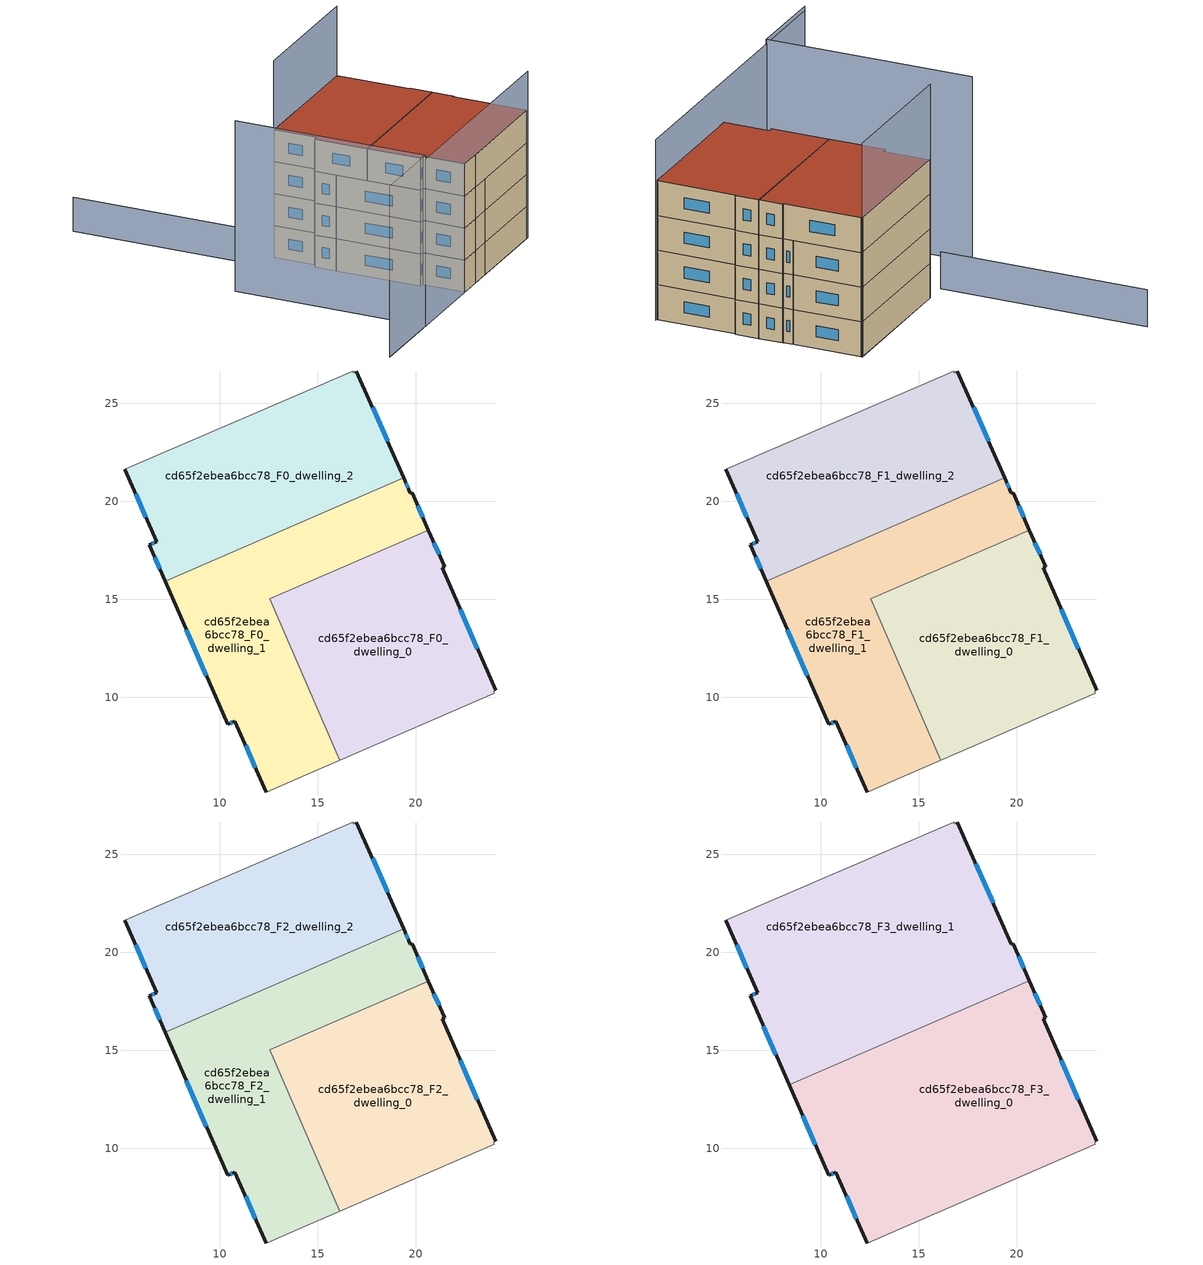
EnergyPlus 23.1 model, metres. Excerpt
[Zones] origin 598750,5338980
cd65f2ebea6bcc78_F0_dwelling_0
 floor ground (EU_floor_Construction): 21.47,16.67 21.36,16.62 24.07,10.37 23.97,10.33 24,10.21 16.12,6.8 12.56,15.03 20.65,18.54 z0
 wall outside (EU_wall_Construction): 24.07,10.37 21.36,16.62 21.47,16.67 20.65,18.54 z0:3
 wall adiabatic (EU_wall_Construction): 16.12,6.8 24,10.21 23.97,10.33 24.07,10.37 z0:3
 wall to cd65f2ebea6bcc78_F0_dwelling_1 (EU_wall_Construction): 20.65,18.54 12.56,15.03 16.12,6.8 z0:3
 window (EU_Window_Construction): 23.15,12.5 22.28,14.49 / 21.19,17.31 20.93,17.9 z1.02:1.98
cd65f2ebea6bcc78_F0_dwelling_1
 floor ground (EU_floor_Construction): 19.81,20.43 20.65,18.54 12.56,15.03 16.12,6.8 14.42,6.06 12.36,5.17 10.78,8.8 10.4,8.63 7.21,15.93 19.38,21.2 19.72,20.42 z0
 wall outside (EU_wall_Construction): 20.65,18.54 19.81,20.43 19.72,20.42 19.38,21.2 / 7.21,15.93 10.4,8.63 10.78,8.8 12.36,5.17 z0:3
 wall adiabatic (EU_wall_Construction): 12.36,5.17 14.42,6.06 16.12,6.8 z0:3
 wall to cd65f2ebea6bcc78_F0_dwelling_2 (EU_wall_Construction): 19.38,21.2 7.21,15.93 z0:3
 window (EU_Window_Construction): 20.36,19.18 20.1,19.79 / 11.32,7.56 11.82,6.41 / 10.53,8.69 10.65,8.74 / 8.29,13.45 9.31,11.12 / 19.61,20.69 19.5,20.94 z1.02:1.98
cd65f2ebea6bcc78_F0_dwelling_2
 floor ground (EU_floor_Construction): 16.97,26.65 19.38,21.2 7.21,15.93 6.4,17.78 6.78,17.95 5.16,21.64 16.78,26.65 16.84,26.57 z0
 wall outside (EU_wall_Construction): 19.38,21.2 16.97,26.65 / 5.16,21.64 6.78,17.95 6.4,17.78 7.21,15.93 z0:3
 wall adiabatic (EU_wall_Construction): 16.97,26.65 16.84,26.57 16.78,26.65 5.16,21.64 z0:3
 window (EU_Window_Construction): 18.56,23.06 17.79,24.8 / 6.68,17.15 6.93,16.56 / 6.65,17.89 6.53,17.84 / 5.71,20.38 6.23,19.2 z1.02:1.98
cd65f2ebea6bcc78_F1_dwelling_0
 floor to cd65f2ebea6bcc78_F0_dwelling_0 (EU_floor_Construction): 21.47,16.67 21.36,16.62 24.07,10.37 23.97,10.33 24,10.21 16.12,6.8 12.56,15.03 20.65,18.54 z3
 wall outside (EU_wall_Construction): 24.07,10.37 21.36,16.62 21.47,16.67 20.65,18.54 z3:6
 wall adiabatic (EU_wall_Construction): 16.12,6.8 24,10.21 23.97,10.33 24.07,10.37 z3:6
 wall to cd65f2ebea6bcc78_F1_dwelling_1 (EU_wall_Construction): 20.65,18.54 12.56,15.03 16.12,6.8 z3:6
 window (EU_Window_Construction): 23.15,12.5 22.28,14.49 / 21.19,17.31 20.93,17.9 z4.02:4.98
cd65f2ebea6bcc78_F1_dwelling_1
 floor to cd65f2ebea6bcc78_F0_dwelling_1 (EU_floor_Construction): 19.81,20.43 20.65,18.54 12.56,15.03 16.12,6.8 14.42,6.06 12.36,5.17 10.78,8.8 10.4,8.63 7.21,15.93 19.38,21.2 19.72,20.42 z3
 wall outside (EU_wall_Construction): 20.65,18.54 19.81,20.43 19.72,20.42 19.38,21.2 / 7.21,15.93 10.4,8.63 10.78,8.8 12.36,5.17 z3:6
 wall adiabatic (EU_wall_Construction): 12.36,5.17 14.42,6.06 16.12,6.8 z3:6
 wall to cd65f2ebea6bcc78_F1_dwelling_2 (EU_wall_Construction): 19.38,21.2 7.21,15.93 z3:6
 window (EU_Window_Construction): 20.36,19.18 20.1,19.79 / 11.32,7.56 11.82,6.41 / 10.53,8.69 10.65,8.74 / 8.29,13.45 9.31,11.12 / 19.61,20.69 19.5,20.94 z4.02:4.98
cd65f2ebea6bcc78_F1_dwelling_2
 floor to cd65f2ebea6bcc78_F0_dwelling_2 (EU_floor_Construction): 16.97,26.65 19.38,21.2 7.21,15.93 6.4,17.78 6.78,17.95 5.16,21.64 16.77,26.65 16.84,26.57 z3
 wall outside (EU_wall_Construction): 19.38,21.2 16.97,26.65 / 5.16,21.64 6.78,17.95 6.4,17.78 7.21,15.93 z3:6
 wall adiabatic (EU_wall_Construction): 16.97,26.65 16.84,26.57 16.78,26.65 5.16,21.64 z3:6
 window (EU_Window_Construction): 18.56,23.06 17.79,24.8 / 6.68,17.15 6.93,16.56 / 6.65,17.89 6.53,17.84 / 5.71,20.38 6.23,19.2 z4.02:4.98
cd65f2ebea6bcc78_F2_dwelling_0
 floor to cd65f2ebea6bcc78_F1_dwelling_0 (EU_floor_Construction): 21.47,16.67 21.36,16.62 24.07,10.37 23.97,10.33 24,10.21 16.12,6.8 12.56,15.03 20.65,18.54 z6
 wall outside (EU_wall_Construction): 24.07,10.37 21.36,16.62 21.47,16.67 20.65,18.54 z6:9
 wall adiabatic (EU_wall_Construction): 16.12,6.8 24,10.21 23.97,10.33 24.07,10.37 z6:9
 wall to cd65f2ebea6bcc78_F2_dwelling_1 (EU_wall_Construction): 20.65,18.54 12.56,15.03 16.12,6.8 z6:9
 window (EU_Window_Construction): 23.15,12.5 22.28,14.49 / 21.19,17.31 20.93,17.9 z7.02:7.98
cd65f2ebea6bcc78_F2_dwelling_1
 floor to cd65f2ebea6bcc78_F1_dwelling_1 (EU_floor_Construction): 19.81,20.43 20.65,18.54 12.56,15.03 16.12,6.8 14.42,6.06 12.36,5.17 10.78,8.8 10.4,8.63 7.21,15.93 19.38,21.2 19.72,20.42 z6
 wall outside (EU_wall_Construction): 20.65,18.54 19.81,20.43 19.72,20.42 19.38,21.2 / 7.21,15.93 10.4,8.63 10.78,8.8 12.36,5.17 z6:9
 wall adiabatic (EU_wall_Construction): 12.36,5.17 14.42,6.06 16.12,6.8 z6:9
 wall to cd65f2ebea6bcc78_F2_dwelling_2 (EU_wall_Construction): 19.38,21.2 7.21,15.93 z6:9
 window (EU_Window_Construction): 20.36,19.18 20.1,19.79 / 11.32,7.56 11.82,6.41 / 10.53,8.69 10.65,8.74 / 8.29,13.45 9.31,11.12 / 19.61,20.69 19.5,20.94 z7.02:7.98
cd65f2ebea6bcc78_F2_dwelling_2
 floor to cd65f2ebea6bcc78_F1_dwelling_2 (EU_floor_Construction): 16.97,26.65 19.38,21.2 7.21,15.93 6.4,17.78 6.78,17.95 5.16,21.64 16.77,26.65 16.84,26.57 z6
 wall outside (EU_wall_Construction): 19.38,21.2 16.97,26.65 / 5.16,21.64 6.78,17.95 6.4,17.78 7.21,15.93 z6:9
 wall adiabatic (EU_wall_Construction): 16.97,26.65 16.84,26.57 16.78,26.65 5.16,21.64 z6:9
 window (EU_Window_Construction): 18.56,23.06 17.79,24.8 / 6.68,17.15 6.93,16.56 / 6.65,17.89 6.53,17.84 / 5.71,20.38 6.23,19.2 z7.02:7.98
cd65f2ebea6bcc78_F3_dwelling_0
 floor to cd65f2ebea6bcc78_F2_dwelling_0 (EU_floor_Construction): 21.47,16.67 21.36,16.62 24.07,10.37 23.97,10.33 24,10.21 16.12,6.8 12.56,15.03 20.65,18.54 z9
 floor to cd65f2ebea6bcc78_F2_dwelling_1 (EU_floor_Construction): 20.64,18.55 20.65,18.54 12.56,15.03 16.12,6.8 14.42,6.06 12.36,5.17 10.78,8.8 10.4,8.63 8.39,13.24 z9
 wall outside (EU_wall_Construction): 8.39,13.24 10.4,8.63 10.78,8.8 12.36,5.17 / 24.07,10.37 21.36,16.62 21.47,16.67 20.64,18.55 z9:12
 wall adiabatic (EU_wall_Construction): 12.36,5.17 14.42,6.06 24,10.21 23.97,10.33 24.07,10.37 z9:12
 wall to cd65f2ebea6bcc78_F3_dwelling_1 (EU_wall_Construction): 20.64,18.55 8.38,13.24 z9:12
 window (EU_Window_Construction): 11.32,7.56 11.82,6.41 / 10.53,8.69 10.65,8.74 / 9.07,11.67 9.71,10.2 / 21.19,17.31 20.92,17.91 / 23.15,12.5 22.28,14.49 z10.02:10.98
 roof outside (EU_roof_Construction): 24,10.21 23.97,10.33 24.07,10.37 21.36,16.62 21.47,16.67 20.64,18.55 8.39,13.24 10.4,8.63 10.78,8.8 12.36,5.17 14.42,6.06 z12
cd65f2ebea6bcc78_F3_dwelling_1
 floor to cd65f2ebea6bcc78_F2_dwelling_1 (EU_floor_Construction): 19.81,20.43 20.64,18.55 8.39,13.24 7.21,15.93 19.38,21.2 19.72,20.42 z9
 floor to cd65f2ebea6bcc78_F2_dwelling_2 (EU_floor_Construction): 16.97,26.65 19.38,21.2 7.21,15.93 6.4,17.78 6.78,17.95 5.16,21.64 16.77,26.65 16.84,26.57 z9
 wall outside (EU_wall_Construction): 5.16,21.64 6.78,17.95 6.4,17.78 8.39,13.24 / 20.64,18.55 19.81,20.43 19.72,20.42 16.97,26.65 z9:12
 wall adiabatic (EU_wall_Construction): 16.97,26.65 16.84,26.57 16.78,26.65 5.16,21.64 z9:12
 window (EU_Window_Construction): 6.65,17.89 6.53,17.84 / 5.71,20.38 6.23,19.2 / 18.79,22.54 17.91,24.53 / 20.36,19.19 20.1,19.79 / 7.08,16.24 7.71,14.78 z10.02:10.98
 roof outside (EU_roof_Construction): 20.64,18.55 19.81,20.43 19.72,20.42 16.97,26.65 16.84,26.57 16.78,26.65 5.16,21.64 6.78,17.95 6.4,17.78 8.39,13.24 z12
shading: -1.8,-0.95 24.27,10.32 z0:15.6; -2.21,18.46 4.92,1.94 / 4.92,1.94 -1.79,-0.95 z0:16; -3.89,37.39 3.26,20.81 z0:3.2; 17,26.74 5.08,21.6 z0:18.5
[Building]
EU S2 Campaign: North Axis=0; Terrain=City; Solar Distribution=FullExterior
[Site:Location]
Vienna: Latitude=48; Longitude=16.5; Time Zone=1; Elevation=183
[SizingPeriod:WeatherFileDays]
AnnualSizingPeriod: Begin Month=1; Begin Day of Month=1; End Month=12; End Day of Month=31; Day of Week for Start Day=Monday; Use Weather File Daylight Saving Period=No; Use Weather File Rain and Snow Indicators=No
[MATERIAL]
EU_InternalMass_Material: Roughness=MediumRough; Thickness=0.1; Conductivity=1; Density=1800; Specific Heat=900; Thermal Absorptance=0.9; Solar Absorptance=0.7; Visible Absorptance=0.7
[MATERIAL:NOMASS] Roughness=MediumRough; Thermal Absorptance=0.9; Solar Absorptance=0.7; Visible Absorptance=0.7
Name | Thermal Resistance
EU_wall_NoMass | 0.942466
EU_roof_NoMass | 0.551687
EU_floor_NoMass | 0.66527
[WINDOWMATERIAL:SIMPLEGLAZINGSYSTEM]
EU_Window_SimpleGlazing: UFactor=2.03367; Solar Heat Gain Coefficient=0.65; Visible Transmittance=0.65
[CONSTRUCTION]
EU_wall_Construction: EU_wall_NoMass
EU_roof_Construction: EU_roof_NoMass
EU_floor_Construction: EU_floor_NoMass
EU_Window_Construction: EU_Window_SimpleGlazing
EU_InternalMass_Construction: EU_InternalMass_Material
[ZONE] Type=1; Multiplier=1; Ceiling Height=autocalculate; Floor Area=autocalculate; Part of Total Floor Area=Yes
Name | Volume
cd65f2ebea6bcc78_F0_dwelling_0 | 235.042
cd65f2ebea6bcc78_F1_dwelling_0; cd65f2ebea6bcc78_F2_dwelling_0 | 235.043
cd65f2ebea6bcc78_F3_dwelling_0 | 352.555
cd65f2ebea6bcc78_F0_dwelling_1; cd65f2ebea6bcc78_F1_dwelling_2; cd65f2ebea6bcc78_F2_dwelling_2 | 235.058
cd65f2ebea6bcc78_F1_dwelling_1; cd65f2ebea6bcc78_F2_dwelling_1 | 235.057
cd65f2ebea6bcc78_F3_dwelling_1 | 352.603
cd65f2ebea6bcc78_F0_dwelling_2 | 235.059
[INTERNALMASS] Construction=EU_InternalMass_Construction
Name | Zone or ZoneList | Surface Area
cd65f2ebea6bcc78_F0_dwelling_0_EU_InternalMass | cd65f2ebea6bcc78_F0_dwelling_0 | 78.3509
cd65f2ebea6bcc78_F0_dwelling_1_EU_InternalMass | cd65f2ebea6bcc78_F0_dwelling_1 | 78.3519
cd65f2ebea6bcc78_F0_dwelling_2_EU_InternalMass | cd65f2ebea6bcc78_F0_dwelling_2 | 78.353
cd65f2ebea6bcc78_F1_dwelling_0_EU_InternalMass | cd65f2ebea6bcc78_F1_dwelling_0 | 78.3509
cd65f2ebea6bcc78_F1_dwelling_1_EU_InternalMass | cd65f2ebea6bcc78_F1_dwelling_1 | 78.3519
cd65f2ebea6bcc78_F1_dwelling_2_EU_InternalMass | cd65f2ebea6bcc78_F1_dwelling_2 | 78.353
cd65f2ebea6bcc78_F2_dwelling_0_EU_InternalMass | cd65f2ebea6bcc78_F2_dwelling_0 | 78.3509
cd65f2ebea6bcc78_F2_dwelling_1_EU_InternalMass | cd65f2ebea6bcc78_F2_dwelling_1 | 78.3519
cd65f2ebea6bcc78_F2_dwelling_2_EU_InternalMass | cd65f2ebea6bcc78_F2_dwelling_2 | 78.353
cd65f2ebea6bcc78_F3_dwelling_0_EU_InternalMass | cd65f2ebea6bcc78_F3_dwelling_0 | 117.522
cd65f2ebea6bcc78_F3_dwelling_1_EU_InternalMass | cd65f2ebea6bcc78_F3_dwelling_1 | 117.536
[OTHEREQUIPMENT] Fuel Type=Electricity; Design Level Calculation Method=Watts/Area; Power per Zone Floor Area=1; Fraction Latent=0; Fraction Radiant=0; Fraction Lost=0; Carbon Dioxide Generation Rate=0; EndUse Subcategory=EU_Step8_InternalGains
Name | Zone or ZoneList or Space or SpaceList | Schedule
EU_Step8_InternalGain_cd65f2ebea6bcc78_F0_dwelling_0_f000 | cd65f2ebea6bcc78_F0_dwelling_0 | EU_Step8_GainSchedule_cd65f2ebea6bcc78_F0_dwelling_0_f000
EU_Step8_InternalGain_cd65f2ebea6bcc78_F0_dwelling_1_f000 | cd65f2ebea6bcc78_F0_dwelling_1 | EU_Step8_GainSchedule_cd65f2ebea6bcc78_F0_dwelling_1_f000
EU_Step8_InternalGain_cd65f2ebea6bcc78_F0_dwelling_2_f000 | cd65f2ebea6bcc78_F0_dwelling_2 | EU_Step8_GainSchedule_cd65f2ebea6bcc78_F0_dwelling_2_f000
EU_Step8_InternalGain_cd65f2ebea6bcc78_F1_dwelling_0_f000 | cd65f2ebea6bcc78_F1_dwelling_0 | EU_Step8_GainSchedule_cd65f2ebea6bcc78_F1_dwelling_0_f000
EU_Step8_InternalGain_cd65f2ebea6bcc78_F1_dwelling_1_f000 | cd65f2ebea6bcc78_F1_dwelling_1 | EU_Step8_GainSchedule_cd65f2ebea6bcc78_F1_dwelling_1_f000
EU_Step8_InternalGain_cd65f2ebea6bcc78_F1_dwelling_2_f000 | cd65f2ebea6bcc78_F1_dwelling_2 | EU_Step8_GainSchedule_cd65f2ebea6bcc78_F1_dwelling_2_f000
EU_Step8_InternalGain_cd65f2ebea6bcc78_F2_dwelling_0_f000 | cd65f2ebea6bcc78_F2_dwelling_0 | EU_Step8_GainSchedule_cd65f2ebea6bcc78_F2_dwelling_0_f000
EU_Step8_InternalGain_cd65f2ebea6bcc78_F2_dwelling_1_f000 | cd65f2ebea6bcc78_F2_dwelling_1 | EU_Step8_GainSchedule_cd65f2ebea6bcc78_F2_dwelling_1_f000
EU_Step8_InternalGain_cd65f2ebea6bcc78_F2_dwelling_2_f000 | cd65f2ebea6bcc78_F2_dwelling_2 | EU_Step8_GainSchedule_cd65f2ebea6bcc78_F2_dwelling_2_f000
EU_Step8_InternalGain_cd65f2ebea6bcc78_F3_dwelling_0_f000 | cd65f2ebea6bcc78_F3_dwelling_0 | EU_Step8_GainSchedule_cd65f2ebea6bcc78_F3_dwelling_0_f000
EU_Step8_InternalGain_cd65f2ebea6bcc78_F3_dwelling_1_f000 | cd65f2ebea6bcc78_F3_dwelling_1 | EU_Step8_GainSchedule_cd65f2ebea6bcc78_F3_dwelling_1_f000
[ZONEVENTILATION:DESIGNFLOWRATE] Schedule=EU_AlwaysOn; Design Flow Rate Calculation Method=AirChanges/Hour; Air Changes per Hour=0.530523; Ventilation Type=Natural; Fan Pressure Rise=0; Fan Total Efficiency=1; Constant Term Coefficient=1; Temperature Term Coefficient=0; Velocity Term Coefficient=0; Velocity Squared Term Coefficient=0; Minimum Indoor Temperature=-100; Maximum Indoor Temperature=100; Delta Temperature=-100; Minimum Outdoor Temperature=-100; Maximum Outdoor Temperature=100; Maximum Wind Speed=40
Name | Zone or ZoneList or Space or SpaceList
EU_ConstantAir_cd65f2ebea6bcc78_F0_dwelling_0 | cd65f2ebea6bcc78_F0_dwelling_0
EU_ConstantAir_cd65f2ebea6bcc78_F0_dwelling_1 | cd65f2ebea6bcc78_F0_dwelling_1
EU_ConstantAir_cd65f2ebea6bcc78_F0_dwelling_2 | cd65f2ebea6bcc78_F0_dwelling_2
EU_ConstantAir_cd65f2ebea6bcc78_F1_dwelling_0 | cd65f2ebea6bcc78_F1_dwelling_0
EU_ConstantAir_cd65f2ebea6bcc78_F1_dwelling_1 | cd65f2ebea6bcc78_F1_dwelling_1
EU_ConstantAir_cd65f2ebea6bcc78_F1_dwelling_2 | cd65f2ebea6bcc78_F1_dwelling_2
EU_ConstantAir_cd65f2ebea6bcc78_F2_dwelling_0 | cd65f2ebea6bcc78_F2_dwelling_0
EU_ConstantAir_cd65f2ebea6bcc78_F2_dwelling_1 | cd65f2ebea6bcc78_F2_dwelling_1
EU_ConstantAir_cd65f2ebea6bcc78_F2_dwelling_2 | cd65f2ebea6bcc78_F2_dwelling_2
EU_ConstantAir_cd65f2ebea6bcc78_F3_dwelling_0 | cd65f2ebea6bcc78_F3_dwelling_0
EU_ConstantAir_cd65f2ebea6bcc78_F3_dwelling_1 | cd65f2ebea6bcc78_F3_dwelling_1
[HVACTEMPLATE:THERMOSTAT] Constant Heating Setpoint=20; Constant Cooling Setpoint=50
EU_HeatOnly_cd65f2ebea6bcc78_F0_dwelling_0; EU_HeatOnly_cd65f2ebea6bcc78_F0_dwelling_1; EU_HeatOnly_cd65f2ebea6bcc78_F0_dwelling_2; EU_HeatOnly_cd65f2ebea6bcc78_F1_dwelling_0; EU_HeatOnly_cd65f2ebea6bcc78_F1_dwelling_1; EU_HeatOnly_cd65f2ebea6bcc78_F1_dwelling_2; EU_HeatOnly_cd65f2ebea6bcc78_F2_dwelling_0; EU_HeatOnly_cd65f2ebea6bcc78_F2_dwelling_1; EU_HeatOnly_cd65f2ebea6bcc78_F2_dwelling_2; EU_HeatOnly_cd65f2ebea6bcc78_F3_dwelling_0; EU_HeatOnly_cd65f2ebea6bcc78_F3_dwelling_1
[HVACTEMPLATE:ZONE:IDEALLOADSAIRSYSTEM] System Availability Schedule=EU_AlwaysOn; Maximum Heating Supply Air Temperature=50; Minimum Cooling Supply Air Temperature=13; Maximum Heating Supply Air Humidity Ratio=0.0156; Minimum Cooling Supply Air Humidity Ratio=0.0077; Heating Limit=NoLimit; Cooling Limit=NoLimit; Heating Availability Schedule=EU_AlwaysOn; Cooling Availability Schedule=EU_CoolingOff; Dehumidification Control Type=ConstantSensibleHeatRatio; Cooling Sensible Heat Ratio=0.7; Dehumidification Setpoint=60; Humidification Control Type=None; Humidification Setpoint=30; Outdoor Air Method=None; Outdoor Air Flow Rate per Person=0.00944; Outdoor Air Flow Rate per Zone Floor Area=0; Outdoor Air Flow Rate per Zone=0; Demand Controlled Ventilation Type=None; Outdoor Air Economizer Type=NoEconomizer; Heat Recovery Type=None; Sensible Heat Recovery Effectiveness=0.7; Latent Heat Recovery Effectiveness=0.65
Name | Template Thermostat
cd65f2ebea6bcc78_F0_dwelling_0 | EU_HeatOnly_cd65f2ebea6bcc78_F0_dwelling_0
cd65f2ebea6bcc78_F0_dwelling_1 | EU_HeatOnly_cd65f2ebea6bcc78_F0_dwelling_1
cd65f2ebea6bcc78_F0_dwelling_2 | EU_HeatOnly_cd65f2ebea6bcc78_F0_dwelling_2
cd65f2ebea6bcc78_F1_dwelling_0 | EU_HeatOnly_cd65f2ebea6bcc78_F1_dwelling_0
cd65f2ebea6bcc78_F1_dwelling_1 | EU_HeatOnly_cd65f2ebea6bcc78_F1_dwelling_1
cd65f2ebea6bcc78_F1_dwelling_2 | EU_HeatOnly_cd65f2ebea6bcc78_F1_dwelling_2
cd65f2ebea6bcc78_F2_dwelling_0 | EU_HeatOnly_cd65f2ebea6bcc78_F2_dwelling_0
cd65f2ebea6bcc78_F2_dwelling_1 | EU_HeatOnly_cd65f2ebea6bcc78_F2_dwelling_1
cd65f2ebea6bcc78_F2_dwelling_2 | EU_HeatOnly_cd65f2ebea6bcc78_F2_dwelling_2
cd65f2ebea6bcc78_F3_dwelling_0 | EU_HeatOnly_cd65f2ebea6bcc78_F3_dwelling_0
cd65f2ebea6bcc78_F3_dwelling_1 | EU_HeatOnly_cd65f2ebea6bcc78_F3_dwelling_1
[SIZING:ZONE] Zone Cooling Design Supply Air Temperature Input Method=SupplyAirTemperature; Zone Cooling Design Supply Air Temperature=13; Zone Heating Design Supply Air Temperature Input Method=SupplyAirTemperature; Zone Heating Design Supply Air Temperature=50; Zone Cooling Design Supply Air Humidity Ratio=0.008; Zone Heating Design Supply Air Humidity Ratio=0.008; Cooling Design Air Flow Method=DesignDay; Cooling Design Air Flow Rate=0; Cooling Minimum Air Flow per Zone Floor Area=0.000762; Cooling Minimum Air Flow=0; Cooling Minimum Air Flow Fraction=0.2; Heating Design Air Flow Method=DesignDay; Heating Design Air Flow Rate=0; Heating Maximum Air Flow per Zone Floor Area=0.002032; Heating Maximum Air Flow=0.141576; Heating Maximum Air Flow Fraction=0.3; Account for Dedicated Outdoor Air System=No; Dedicated Outdoor Air System Control Strategy=NeutralSupplyAir; Dedicated Outdoor Air Low Setpoint Temperature for Design=autosize; Dedicated Outdoor Air High Setpoint Temperature for Design=autosize; Zone Load Sizing Method=Sensible Load Only No Latent Load; Zone Latent Cooling Design Supply Air Humidity Ratio Input Method=HumidityRatioDifference; Zone Cooling Design Supply Air Humidity Ratio Difference=0.005; Zone Latent Heating Design Supply Air Humidity Ratio Input Method=HumidityRatioDifference; Zone Humidification Design Supply Air Humidity Ratio Difference=0.005
cd65f2ebea6bcc78_F0_dwelling_0; cd65f2ebea6bcc78_F0_dwelling_1; cd65f2ebea6bcc78_F0_dwelling_2; cd65f2ebea6bcc78_F1_dwelling_0; cd65f2ebea6bcc78_F1_dwelling_1; cd65f2ebea6bcc78_F1_dwelling_2; cd65f2ebea6bcc78_F2_dwelling_0; cd65f2ebea6bcc78_F2_dwelling_1; cd65f2ebea6bcc78_F2_dwelling_2; cd65f2ebea6bcc78_F3_dwelling_0; cd65f2ebea6bcc78_F3_dwelling_1
[SCHEDULE:CONSTANT]
Name | Hourly Value
EU_AlwaysOn | 1
EU_CoolingOff | 0
[SCHEDULE:FILE] Column Number=1; Rows to Skip at Top=0; Number of Hours of Data=8760; Column Separator=Comma; Interpolate to Timestep=No; Minutes per Item=60; Adjust Schedule for Daylight Savings=Yes
Name | File
EU_Step8_GainSchedule_cd65f2ebea6bcc78_F0_dwelling_0_f000 | ../../schedules/cd65f2ebea6bcc78/cd65f2ebea6bcc78_F0_dwelling_0_f000_gain.csv
EU_Step8_GainSchedule_cd65f2ebea6bcc78_F0_dwelling_1_f000 | ../../schedules/cd65f2ebea6bcc78/cd65f2ebea6bcc78_F0_dwelling_1_f000_gain.csv
EU_Step8_GainSchedule_cd65f2ebea6bcc78_F0_dwelling_2_f000 | ../../schedules/cd65f2ebea6bcc78/cd65f2ebea6bcc78_F0_dwelling_2_f000_gain.csv
EU_Step8_GainSchedule_cd65f2ebea6bcc78_F1_dwelling_0_f000 | ../../schedules/cd65f2ebea6bcc78/cd65f2ebea6bcc78_F1_dwelling_0_f000_gain.csv
EU_Step8_GainSchedule_cd65f2ebea6bcc78_F1_dwelling_1_f000 | ../../schedules/cd65f2ebea6bcc78/cd65f2ebea6bcc78_F1_dwelling_1_f000_gain.csv
EU_Step8_GainSchedule_cd65f2ebea6bcc78_F1_dwelling_2_f000 | ../../schedules/cd65f2ebea6bcc78/cd65f2ebea6bcc78_F1_dwelling_2_f000_gain.csv
EU_Step8_GainSchedule_cd65f2ebea6bcc78_F2_dwelling_0_f000 | ../../schedules/cd65f2ebea6bcc78/cd65f2ebea6bcc78_F2_dwelling_0_f000_gain.csv
EU_Step8_GainSchedule_cd65f2ebea6bcc78_F2_dwelling_1_f000 | ../../schedules/cd65f2ebea6bcc78/cd65f2ebea6bcc78_F2_dwelling_1_f000_gain.csv
EU_Step8_GainSchedule_cd65f2ebea6bcc78_F2_dwelling_2_f000 | ../../schedules/cd65f2ebea6bcc78/cd65f2ebea6bcc78_F2_dwelling_2_f000_gain.csv
EU_Step8_GainSchedule_cd65f2ebea6bcc78_F3_dwelling_0_f000 | ../../schedules/cd65f2ebea6bcc78/cd65f2ebea6bcc78_F3_dwelling_0_f000_gain.csv
EU_Step8_GainSchedule_cd65f2ebea6bcc78_F3_dwelling_1_f000 | ../../schedules/cd65f2ebea6bcc78/cd65f2ebea6bcc78_F3_dwelling_1_f000_gain.csv
